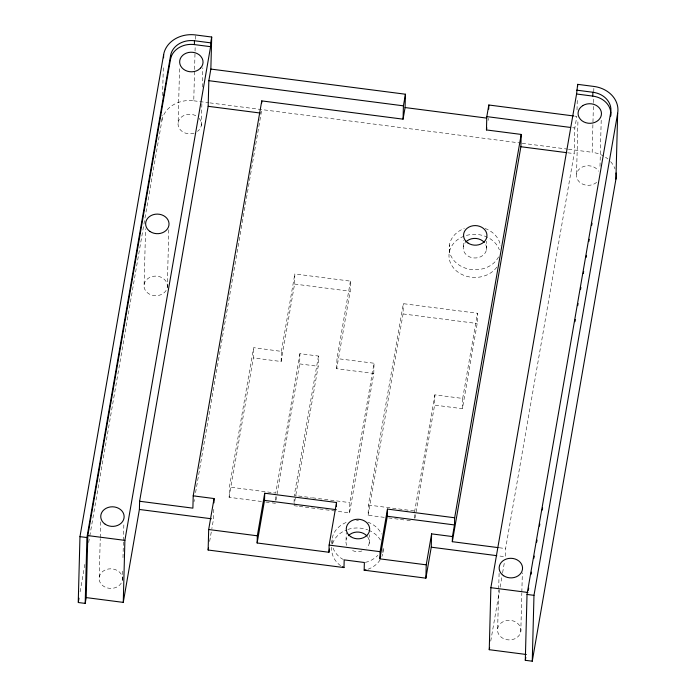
<?xml version="1.0" encoding="UTF-8"?>
<svg xmlns="http://www.w3.org/2000/svg" width="696" height="696" viewBox="0 0 696 696"><rect width="100%" height="100%" fill="white"/><g stroke="black" fill="none" stroke-linecap="round" stroke-linejoin="round"><path stroke-width="0.52" stroke-dasharray="3.48 2.61" d="M99.232 577.115L100.241 538.617M100.267 537.547L100.685 521.513M122.392 580.107A11.701 9.796 1.5 0 0 106.479 569.476A11.701 9.796 1.5 0 0 103.565 586.241A11.701 9.796 1.5 0 0 122.392 580.107L122.67 569.415M122.983 557.653L123.401 541.61M123.427 540.548L123.905 522.365M144.115 284.412L145.577 228.81M89.775 536.085L161.924 120.434L162.064 115.04M162.577 95.604L163.343 66.451M167.284 287.405A11.701 9.796 1.5 0 0 151.363 276.773A11.701 9.796 1.5 0 0 148.457 293.547A11.701 9.796 1.5 0 0 167.284 287.405L168.823 228.601M194.062 133.162A11.701 9.796 1.5 0 1 178.141 122.531L179.594 66.929M161.924 120.434A28.092 23.507 1.5 0 1 193.758 100.798L194.549 70.566M194.576 69.487L195.028 52.217M195.054 51.13L195.193 45.736M195.367 39.254L195.48 34.939M201.301 125.532L201.892 103.078M202.31 87.035L202.814 67.79M213.776 509.333L213.515 519.042L211.845 528.655M261.452 501.485L229.132 497.309L229.402 487.061L253.596 347.661L281.393 351.384L281.123 361.511L253.327 357.918L253.596 347.661M261.496 111.151L195.115 495.3M275.538 500.224L275.703 494.073M281.123 361.511L294.573 284.064L294.834 273.946L350.427 281.132L350.166 291.25L336.716 368.697L373.778 373.482L349.583 512.882L336.76 511.221M294.069 502.616L294.234 496.465M276.016 500.102L299.654 363.904L299.924 353.655L318.455 356.048L318.185 366.296L294.173 504.626M332.027 543.35L332.157 538.539M336.716 368.697L336.986 358.57L350.427 281.132M346.051 540.34L346.251 532.866M349.583 512.882L349.853 502.625L374.048 363.234L336.986 358.57M384.279 517.363L368.114 515.275L368.384 505.026L403.332 303.673L477.456 313.261L477.195 323.51L462.405 408.691L434.608 405.098L434.878 394.85L462.675 398.443L462.405 408.691M369.219 543.332L369.437 534.789M373.778 373.482L374.048 363.234M382.913 552.815L383.044 548.013M368.114 515.275L403.071 313.931L403.332 303.673M414.52 518.189L414.712 511.012L434.878 394.85M449.242 252.596L449.442 244.905M463.336 246.706L463.51 240.294M486.504 249.699L486.73 241.155M497.649 628.618L498.658 590.121M498.684 589.06L499.102 573.017M574.696 116.101L576.845 116.38L574.826 127.994L574.157 153.625L505.6 548.57L505.383 556.774L497.866 555.799M520.808 631.611A11.701 9.796 1.5 0 0 504.896 620.98A11.701 9.796 1.5 0 0 501.981 637.753A11.701 9.796 1.5 0 0 520.808 631.611L521.817 593.122M521.843 592.052L522.348 572.799M577.01 109.977L577.315 98.232M576.558 174.044L577.985 119.512M603.841 156.165A28.092 23.507 1.5 0 0 592.174 152.302L593.444 103.721M593.471 102.643L593.61 97.24M593.758 91.846L593.897 86.443M600.004 166.344L601.231 119.294M80.101 591.791L85.312 561.803M88.653 542.515L89.584 537.164M194.001 501.729L194.375 499.58M209.626 541.471L211.662 529.726M229.132 497.309L253.327 357.918M281.393 351.384L294.834 273.946M299.924 353.655L275.729 493.046L229.402 487.061M318.455 356.048L294.26 495.439L297.47 495.857M414.999 518.068L434.608 405.098M488.105 120.443L488.47 118.329M462.675 398.443L477.456 313.261M490.732 641.155L502.416 573.861M502.599 572.799L504.452 562.116M365.304 562.307L367.175 561.924A25.752 21.55 1.5 0 0 377.85 555.338M572.678 127.716L574.826 127.994M193.758 100.798L208.826 102.747M209.905 102.886L521.104 143.115M522.183 143.254L567.405 149.101M568.484 149.24L592.174 152.302M567.762 152.798L574.157 153.625M294.573 284.064L350.166 291.25M403.071 313.931L477.195 323.51M299.654 363.904L318.185 366.296M298.54 495.996L311.364 497.649M312.434 497.788L349.853 502.625M368.384 505.026L414.712 511.012M265.768 502.042L271.153 502.738M272.232 502.877L275.459 503.295M293.99 505.696L298.271 506.244M299.341 506.383L318.577 508.872M319.647 509.011L335.69 511.082M388.585 517.92L399.356 519.312M400.435 519.451L405.82 520.147M406.899 520.286L412.284 520.982M499.206 547.743L505.6 548.57M343.354 559.471L341.692 558.636A25.752 21.55 1.5 0 1 332.679 546.943M383.113 548.126A25.752 21.55 1.5 0 1 381.887 556.469M380.112 559.897A25.752 21.55 1.5 0 1 366.975 569.615M340.631 565.717A25.752 21.55 1.5 0 1 331.818 547.16M332.653 543.48A25.752 21.55 1.5 0 1 345.851 530.187M347.896 529.43A25.752 21.55 1.5 0 1 367.601 529.804M368.619 530.204A25.752 21.55 1.5 0 1 381.347 541.732M332.07 544.168A25.752 21.55 1.5 0 1 348.096 521.748M356.526 520.295A25.752 21.55 1.5 0 1 358.457 520.303M367.801 522.122A25.752 21.55 1.5 0 1 381.547 534.041M605.529 157.218A28.092 23.507 1.5 0 1 607.886 158.975M610.644 161.646A28.092 23.507 1.5 0 1 615.038 168.971M199.1 118.242A11.701 9.796 1.5 0 1 197.516 131.405M178.141 122.531A11.701 9.796 1.5 0 1 196.968 116.397M596.663 182.317A11.701 9.796 1.5 0 1 579.185 181.769A11.701 9.796 1.5 0 1 581.699 167.31A11.701 9.796 1.5 0 1 598.595 171.216M496.848 267.081A25.752 21.55 1.5 0 1 456.541 271.005A25.752 21.55 1.5 0 1 461.492 237.301A25.752 21.55 1.5 0 1 499.371 249.873M498.58 256.894A25.752 21.55 1.5 0 1 456.872 263.427A25.752 21.55 1.5 0 1 464.354 228.471M485.086 228.479A25.752 21.55 1.5 0 1 500.494 245.871M485.791 244.661A11.701 9.796 1.5 0 1 473.75 257.938A11.701 9.796 1.5 0 1 465.137 242.747M367.584 536.755A11.701 9.796 1.5 0 1 366.827 547.97M361.972 550.971A11.701 9.796 1.5 0 1 350.392 549.475M346.765 545.377A11.701 9.796 1.5 0 1 346.886 537.886"/><path stroke-width="1.04" d="M123.262 602.388L139.391 509.463L139.609 501.259L208.165 106.314L208.835 80.684L210.853 69.069L211.697 37.036L195.48 34.939A28.092 23.507 1.5 0 0 163.647 54.575L79.97 536.651L78.239 602.51L85.19 603.406L86.2 597.594L87.826 535.581L170.503 59.317L170.598 55.48A21.071 17.626 1.5 0 1 194.471 40.751L210.688 42.839L210.584 46.684L124.889 540.374L123.262 602.388L86.2 597.594M85.19 603.406L86.913 537.547L170.598 55.48M163.569 57.82L163.647 54.575M170.503 59.317A21.071 17.626 1.5 0 1 194.367 44.587L194.471 40.751M210.853 69.069L405.429 94.221L405.081 107.549L403.062 119.164L261.766 100.894L193.21 495.848L192.888 508.15L139.609 501.259M498.136 547.613L452.322 541.688L452.452 536.564L431.607 533.867L431.259 547.187L425.882 578.167L364.165 570.189L364.365 562.498L344.181 559.888L343.981 567.579L208.139 550.023L208.678 529.517L214.055 498.545L193.21 495.848M213.942 502.86L214.055 498.545M261.713 102.947L261.766 100.894M329.495 549.066L328.938 552.267L257.137 542.984L257.32 535.807L264.715 493.212L336.525 502.495L336.412 506.601M257.137 542.984L264.524 500.389L264.715 493.212M328.938 552.267L329.13 545.09L336.525 502.495M425.882 578.167L426.23 564.839L379.903 558.853L380.086 551.676L387.481 509.08L454.662 517.772L454.471 524.941L452.452 536.564M379.903 558.853L387.298 516.258L387.481 509.08M403.062 119.164L403.419 105.836L405.429 94.221M452.322 541.688L520.878 146.734L521.2 134.432L486.452 129.943L486.808 116.615L488.818 105L573.626 115.962M488.714 109.098L488.818 105M526.315 654.492L489.253 649.699L490.871 587.685L576.575 94.004L577.68 84.347L593.897 86.443A28.092 23.507 1.5 0 1 617.657 113.265L615.934 179.133L532.257 661.2L525.306 660.304L527.029 594.445L610.714 112.369A21.071 17.626 1.5 0 0 592.888 92.255L576.671 90.158M532.257 661.2L533.98 595.341L617.657 113.265M577.628 86.487L577.68 84.347M610.714 112.369L610.61 116.215A21.071 17.626 1.5 0 0 592.792 96.1L592.888 92.255M78.431 601.44L78.987 598.221M210.688 42.839L211.697 37.036M208.139 550.023L208.513 547.883M486.452 129.943L486.826 127.829M426.23 564.839L431.607 533.867M454.662 517.772L521.2 134.432M489.253 649.699L489.619 647.567M528.308 590.338L528.682 588.198M531.091 574.287L531.466 572.138M533.884 558.227L534.25 556.087M536.668 542.175L537.042 540.035M539.452 526.124L539.826 523.984M542.245 510.064L542.61 507.923M574.94 321.7L575.314 319.56M577.723 305.648L578.098 303.508M580.516 289.597L580.882 287.457M583.3 273.545L583.674 271.405M586.084 257.485L586.458 255.345M588.877 241.434L589.242 239.293M591.661 225.382L592.035 223.242M525.306 660.304L525.811 657.398M364.165 570.189L366.035 569.807M194.367 44.587L210.584 46.684M576.575 94.004L592.792 96.1M208.835 80.684L403.419 105.836M486.808 116.615L570.537 127.446M405.081 107.549L486.33 118.05M208.165 106.314L260.382 113.056M520.878 146.734L566.701 152.659M264.524 500.389L336.333 509.672M387.298 516.258L454.471 524.941M139.391 509.463L211.367 518.764M431.259 547.187L496.787 555.66M208.678 529.517L257.32 535.807M329.13 545.09L380.086 551.676M87.826 535.581L124.889 540.374M490.871 587.685L527.933 592.479M79.97 536.651L86.913 537.547M527.029 594.445L533.98 595.341M342.319 566.744L343.981 567.579M616.03 172.991A28.092 23.507 1.5 0 1 615.934 179.133M465.728 242.06A11.701 9.796 1.5 0 1 484.303 242.417M348.444 535.702A11.701 9.796 1.5 0 1 367.01 536.05M200.535 68.147L198.351 69.922A11.701 9.796 1.5 0 1 181.969 67.799A11.701 9.796 1.5 0 1 184.344 54.114A11.701 9.796 1.5 0 1 200.726 56.228L202.214 58.473A11.701 9.796 1.5 0 1 200.535 68.147M582.761 105.618L580.577 107.384A11.701 9.796 1.5 0 0 578.889 117.067L580.386 119.303A11.701 9.796 1.5 0 0 596.768 121.426A11.701 9.796 1.5 0 0 599.143 107.732A11.701 9.796 1.5 0 0 582.761 105.618M468.008 243.026A11.701 9.796 1.5 0 0 486.835 236.884A11.701 9.796 1.5 0 0 470.922 226.252A11.701 9.796 1.5 0 0 468.008 243.026M350.723 536.659A11.701 9.796 1.5 0 0 369.55 530.517A11.701 9.796 1.5 0 0 353.638 519.895A11.701 9.796 1.5 0 0 350.723 536.659M150.075 231.524A11.701 9.796 1.5 0 0 168.911 225.391A11.701 9.796 1.5 0 0 152.989 214.76A11.701 9.796 1.5 0 0 150.075 231.524M503.608 575.731A11.701 9.796 1.5 0 0 522.435 569.598A11.701 9.796 1.5 0 0 506.514 558.966A11.701 9.796 1.5 0 0 503.608 575.731M105.192 524.227A11.701 9.796 1.5 0 0 124.019 518.094A11.701 9.796 1.5 0 0 108.097 507.462A11.701 9.796 1.5 0 0 105.192 524.227"/></g></svg>
